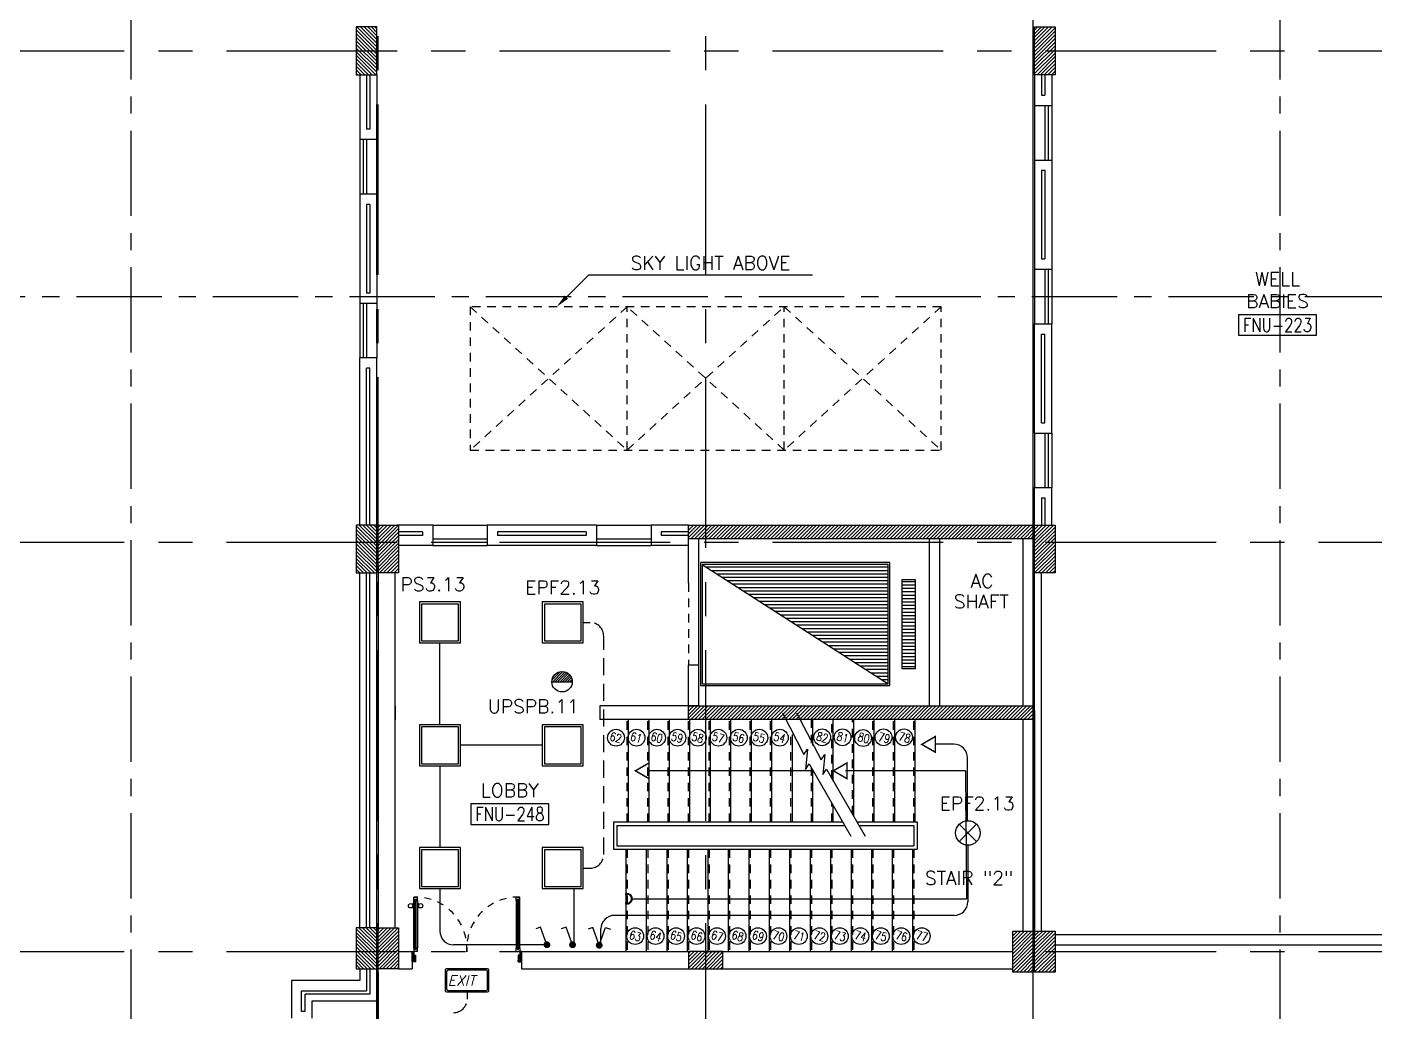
# Model space of a CAD drawing. Extents: x 0 to 91, y -1.5 to 78.
# Drawn here: x 37.78 to 57.53, y 35.74 to 50.17 of the extents above; entities that cross this region are included whole.
import ezdxf
from ezdxf.enums import TextEntityAlignment as Align

# ---------------------------------------------------------------- set-up
doc = ezdxf.new("R2010")
doc.units = 0
doc.header["$MEASUREMENT"] = 0
for name, pattern in [('CENTER', [2, 1.25, -0.25, 0.25, -0.25]), ('CENTERX2', [4, 2.5, -0.5, 0.5, -0.5]), ('HIDDEN', [0.375, 0.25, -0.125]), ('HIDDEN2', [0.1875, 0.125, -0.0625])]:
    doc.linetypes.add(name, pattern=pattern)
doc.layers.get('0').update_dxf_attribs({"color": 11, "linetype": 'CONTINUOUS'})
for name, color, linetype in [('AXES', 11, 'CENTERX2'), ('AXES1', 11, 'CENTER'), ('COL', 11, 'CONTINUOUS'), ('DOOR', 11, 'CONTINUOUS'), ('E-CLINE', 4, 'CONTINUOUS'), ('E-HLINE', 4, 'HIDDEN'), ('E-LITE', 4, 'CONTINUOUS'), ('E-SWITCH', 4, 'CONTINUOUS'), ('E-TEXT', 2, 'CONTINUOUS'), ('E-TRXT', 2, 'CONTINUOUS'), ('EJ', 11, 'CONTINUOUS'), ('EL-LITE', 4, 'CONTINUOUS'), ('HAT', 11, 'CONTINUOUS'), ('HIDDEN', 11, 'HIDDEN2'), ('INSUL', 11, 'CONTINUOUS'), ('LIFTS', 11, 'CONTINUOUS'), ('RM-BOX', 11, 'CONTINUOUS'), ('RM-IND', 11, 'CONTINUOUS'), ('RM-NAME', 11, 'CONTINUOUS'), ('RM-NO', 11, 'CONTINUOUS'), ('ROOF', 11, 'CONTINUOUS'), ('STR', 11, 'CONTINUOUS'), ('STR-H', 11, 'HIDDEN2'), ('WALL', 11, 'CONTINUOUS'), ('WIN', 11, 'CONTINUOUS')]:
    doc.layers.add(name, color=color, linetype=linetype)
doc.styles.add('ITALICC', font='italicc')
doc.styles.add('ROMANS', font='ROMANS.shx', dxfattribs={"width": 0.6})

# ---------------------------------------------------------------- blocks, each defined once
blk = doc.blocks.new('*X73')
at = {"color": 0}
for p, q in [((61359, 155811), (61538, 155990)), ((61359, 155864), (61485, 155990)), ((61359, 155917), (61432, 155990)), ((61359, 155970), (61379, 155990)), ((61391, 155790), (61591, 155990)), ((61444, 155790), (61644, 155990)), ((61497, 155790), (61697, 155990)), ((61550, 155790), (61750, 155990)), ((61603, 155790), (61803, 155990)), ((61656, 155790), (61856, 155990)), ((61709, 155790), (61909, 155990)), ((61762, 155790), (61962, 155990)), ((61815, 155790), (62015, 155990)), ((61868, 155790), (62068, 155990)), ((61921, 155790), (62121, 155990)), ((61974, 155790), (62174, 155990)), ((62027, 155790), (62227, 155990)), ((62080, 155790), (62280, 155990)), ((62133, 155790), (62333, 155990)), ((62186, 155790), (62386, 155990)), ((62240, 155790), (62440, 155990)), ((62293, 155790), (62493, 155990)), ((62346, 155790), (62546, 155990)), ((62399, 155790), (62599, 155990)), ((62452, 155790), (62652, 155990)), ((62505, 155790), (62705, 155990)), ((62558, 155790), (62758, 155990)), ((62611, 155790), (62811, 155990)), ((62664, 155790), (62864, 155990)), ((62717, 155790), (62917, 155990)), ((62770, 155790), (62970, 155990)), ((62823, 155790), (63023, 155990)), ((62876, 155790), (63076, 155990)), ((62929, 155790), (63129, 155990)), ((62982, 155790), (63182, 155990)), ((63035, 155790), (63235, 155990)), ((63088, 155790), (63288, 155990)), ((63141, 155790), (63341, 155990)), ((63194, 155790), (63394, 155990)), ((63247, 155790), (63447, 155990)), ((63300, 155790), (63500, 155990)), ((63353, 155790), (63553, 155990)), ((63406, 155790), (63606, 155990)), ((63459, 155790), (63659, 155990)), ((63512, 155790), (63712, 155990)), ((63565, 155790), (63765, 155990)), ((63618, 155790), (63818, 155990)), ((63671, 155790), (63871, 155990)), ((63724, 155790), (63924, 155990)), ((63777, 155790), (63977, 155990)), ((63830, 155790), (64030, 155990)), ((63884, 155790), (64084, 155990)), ((63937, 155790), (64137, 155990)), ((63990, 155790), (64190, 155990)), ((64043, 155790), (64243, 155990)), ((64096, 155790), (64296, 155990)), ((64149, 155790), (64349, 155990)), ((64202, 155790), (64402, 155990)), ((64255, 155790), (64455, 155990)), ((64308, 155790), (64508, 155990)), ((64361, 155790), (64561, 155990)), ((64414, 155790), (64614, 155990)), ((64467, 155790), (64667, 155990)), ((64520, 155790), (64720, 155990)), ((64573, 155790), (64773, 155990)), ((64626, 155790), (64826, 155990)), ((64679, 155790), (64879, 155990)), ((64732, 155790), (64932, 155990)), ((64785, 155790), (64985, 155990)), ((64838, 155790), (65038, 155990)), ((64891, 155790), (65091, 155990)), ((64944, 155790), (65144, 155990)), ((64997, 155790), (65197, 155990)), ((65050, 155790), (65250, 155990)), ((65103, 155790), (65303, 155990)), ((65156, 155790), (65356, 155990)), ((65209, 155790), (65409, 155990)), ((65262, 155790), (65462, 155990)), ((65315, 155790), (65515, 155990)), ((65368, 155790), (65568, 155990)), ((65421, 155790), (65621, 155990)), ((65475, 155790), (65675, 155990)), ((65528, 155790), (65728, 155990)), ((65581, 155790), (65781, 155990)), ((65634, 155790), (65834, 155990)), ((65687, 155790), (65887, 155990)), ((65740, 155790), (65940, 155990)), ((65793, 155790), (65993, 155990)), ((65846, 155790), (66046, 155990)), ((65899, 155790), (66099, 155990)), ((65952, 155790), (66152, 155990)), ((66005, 155790), (66205, 155990)), ((66058, 155790), (66258, 155990)), ((66111, 155790), (66311, 155990)), ((66164, 155790), (66364, 155990)), ((66217, 155790), (66409, 155982)), ((66270, 155790), (66409, 155929)), ((66323, 155790), (66409, 155876)), ((66376, 155790), (66409, 155823))]:
    blk.add_line(p, q, dxfattribs=at)
blk = doc.blocks.new('*X74')
at = {"color": 0}
for p, q in [((61359, 153159), (61540, 153340)), ((61359, 153212), (61487, 153340)), ((61359, 153265), (61434, 153340)), ((61359, 153318), (61380, 153340)), ((61393, 153140), (61593, 153340)), ((61446, 153140), (61646, 153340)), ((61499, 153140), (61699, 153340)), ((61552, 153140), (61752, 153340)), ((61605, 153140), (61805, 153340)), ((61658, 153140), (61858, 153340)), ((61711, 153140), (61911, 153340)), ((61764, 153140), (61964, 153340)), ((61817, 153140), (62017, 153340)), ((61870, 153140), (62070, 153340)), ((61923, 153140), (62123, 153340)), ((61976, 153140), (62176, 153340)), ((62029, 153140), (62229, 153340)), ((62082, 153140), (62282, 153340)), ((62135, 153140), (62335, 153340)), ((62188, 153140), (62388, 153340)), ((62241, 153140), (62441, 153340)), ((62294, 153140), (62494, 153340)), ((62347, 153140), (62547, 153340)), ((62400, 153140), (62600, 153340)), ((62453, 153140), (62653, 153340)), ((62506, 153140), (62706, 153340)), ((62559, 153140), (62759, 153340)), ((62612, 153140), (62812, 153340)), ((62665, 153140), (62865, 153340)), ((62718, 153140), (62918, 153340)), ((62771, 153140), (62971, 153340)), ((62825, 153140), (63025, 153340)), ((62878, 153140), (63078, 153340)), ((62931, 153140), (63131, 153340)), ((62984, 153140), (63184, 153340)), ((63037, 153140), (63237, 153340)), ((63090, 153140), (63290, 153340)), ((63143, 153140), (63343, 153340)), ((63196, 153140), (63396, 153340)), ((63249, 153140), (63449, 153340)), ((63302, 153140), (63502, 153340)), ((63355, 153140), (63555, 153340)), ((63408, 153140), (63608, 153340)), ((63461, 153140), (63661, 153340)), ((63514, 153140), (63714, 153340)), ((63567, 153140), (63767, 153340)), ((63620, 153140), (63820, 153340)), ((63673, 153140), (63873, 153340)), ((63726, 153140), (63926, 153340)), ((63779, 153140), (63979, 153340)), ((63832, 153140), (64032, 153340)), ((63885, 153140), (64085, 153340)), ((63938, 153140), (64138, 153340)), ((63991, 153140), (64191, 153340)), ((64044, 153140), (64244, 153340)), ((64097, 153140), (64297, 153340)), ((64150, 153140), (64350, 153340)), ((64203, 153140), (64403, 153340)), ((64256, 153140), (64456, 153340)), ((64309, 153140), (64509, 153340)), ((64362, 153140), (64562, 153340)), ((64416, 153140), (64616, 153340)), ((64469, 153140), (64669, 153340)), ((64522, 153140), (64722, 153340)), ((64575, 153140), (64775, 153340)), ((64628, 153140), (64828, 153340)), ((64681, 153140), (64881, 153340)), ((64734, 153140), (64934, 153340)), ((64787, 153140), (64987, 153340)), ((64840, 153140), (65040, 153340)), ((64893, 153140), (65093, 153340)), ((64946, 153140), (65146, 153340)), ((64999, 153140), (65199, 153340)), ((65052, 153140), (65252, 153340)), ((65105, 153140), (65305, 153340)), ((65158, 153140), (65358, 153340)), ((65211, 153140), (65411, 153340)), ((65264, 153140), (65464, 153340)), ((65317, 153140), (65517, 153340)), ((65370, 153140), (65570, 153340)), ((65423, 153140), (65623, 153340)), ((65476, 153140), (65676, 153340)), ((65529, 153140), (65729, 153340)), ((65582, 153140), (65782, 153340)), ((65635, 153140), (65835, 153340)), ((65688, 153140), (65888, 153340)), ((65741, 153140), (65941, 153340)), ((65794, 153140), (65994, 153340)), ((65847, 153140), (66047, 153340)), ((65900, 153140), (66100, 153340)), ((65953, 153140), (66153, 153340)), ((66007, 153140), (66207, 153340)), ((66060, 153140), (66260, 153340)), ((66113, 153140), (66313, 153340)), ((66166, 153140), (66366, 153340)), ((66219, 153140), (66409, 153330)), ((66272, 153140), (66409, 153277)), ((66325, 153140), (66409, 153224)), ((66378, 153140), (66409, 153171))]:
    blk.add_line(p, q, dxfattribs=at)
blk = doc.blocks.new('*X76')
at = {"color": 0}
for p, q in [((61359, 149500), (61599, 149740)), ((61359, 149553), (61546, 149740)), ((61359, 149606), (61493, 149740)), ((61359, 149659), (61440, 149740)), ((61359, 149712), (61387, 149740)), ((61402, 149490), (61652, 149740)), ((61455, 149490), (61705, 149740)), ((61508, 149490), (61758, 149740)), ((61561, 149490), (61811, 149740)), ((61614, 149490), (61859, 149735)), ((61667, 149490), (61859, 149682)), ((61720, 149490), (61859, 149629)), ((61773, 149490), (61859, 149576)), ((61826, 149490), (61859, 149523))]:
    blk.add_line(p, q, dxfattribs=at)
blk = doc.blocks.new('RM1')
at = {"layer": 'RM-BOX'}
blk.add_lwpolyline([(570, -200), (-570, -200), (-570, -500), (570, -500)], close=True, dxfattribs=at)
at = {"layer": 'RM-NAME', "style": 'ROMANS'}
for tag, p in [('ROOMNAME1', (0, 324)), ('ROOMNAME2', (0, 0))]:
    blk.add_attdef(tag, text='', height=200, dxfattribs=at).set_placement(p, align=Align.MIDDLE)
at = {"layer": 'RM-NO', "style": 'ROMANS', "width": 0.8}
blk.add_attdef('ROOMNO', text='', height=200, dxfattribs=at).set_placement((0, -350), align=Align.MIDDLE)
blk = doc.blocks.new('*X68')
at = {"color": 0}
for p, q in [((140176, 227700), (140376, 227700)), ((140176, 227650), (140376, 227650)), ((140176, 227600), (140376, 227600)), ((140176, 227550), (140376, 227550)), ((140176, 227500), (140376, 227500)), ((140176, 227450), (140376, 227450)), ((140176, 227400), (140376, 227400)), ((140176, 227350), (140376, 227350)), ((140176, 227300), (140376, 227300)), ((140176, 227250), (140376, 227250)), ((140176, 227200), (140376, 227200)), ((140176, 227150), (140376, 227150)), ((140176, 227100), (140376, 227100)), ((140176, 227050), (140376, 227050)), ((140176, 227000), (140376, 227000)), ((140176, 226950), (140376, 226950)), ((140176, 226900), (140376, 226900)), ((140176, 226850), (140376, 226850)), ((140176, 226800), (140376, 226800)), ((140176, 226750), (140376, 226750)), ((140176, 226700), (140376, 226700)), ((140176, 226650), (140376, 226650)), ((140176, 226600), (140376, 226600)), ((140176, 226550), (140376, 226550)), ((140176, 226500), (140376, 226500)), ((140176, 226450), (140376, 226450))]:
    blk.add_line(p, q, dxfattribs=at)
blk = doc.blocks.new('C11')
at = {"layer": 'HAT'}
h = blk.add_hatch(dxfattribs=at)
h.set_pattern_fill('ANSI31', color=256, scale=300, style=0)
h.set_pattern_definition([(45, (-248556.182, -75061.005), (-26.5165043, 26.5165043), [])])
h.paths.add_polyline_path([(300, 700), (0, 700), (0, 350), (300, 350)])
h.paths.add_polyline_path([(300, 350), (0, 350), (0, 0), (300, 0)])
at = {"layer": 'COL'}
blk.add_lwpolyline([(300, 700), (300, 0), (0, 0), (0, 700)], close=True, dxfattribs=at)
blk = doc.blocks.new('C5')
at = {"layer": 'HAT', "linetype": 'ByBlock'}
h = blk.add_hatch(dxfattribs=at)
h.set_pattern_fill('ANSI31', color=256, scale=300, style=0)
h.set_pattern_definition([(45, (-223356.182, -51411.005), (-26.516504, 26.516504), [])])
h.paths.add_polyline_path([(300, 300), (0, 300), (0, 0), (300, 0)])
h.paths.add_polyline_path([(600, 300), (300, 300), (300, 0), (600, 0)])
at = {"layer": 'COL'}
blk.add_lwpolyline([(600, 300), (0, 300), (0, 0), (600, 0)], close=True, dxfattribs=at)
blk = doc.blocks.new('C5V')
at = {"layer": 'HAT'}
h = blk.add_hatch(dxfattribs=at)
h.set_pattern_fill('ANSI31', color=256, scale=300, style=0)
h.set_pattern_definition([(45, (-249196.182, -54711.005), (-26.5165043, 26.5165043), [])])
h.paths.add_polyline_path([(-20, 600), (-320, 600), (-320, 300), (-20, 300)])
h.paths.add_polyline_path([(-20, 300), (-320, 300), (-320, 0), (-20, 0)])
h = blk.add_hatch(dxfattribs=at)
h.set_pattern_fill('ANSI31', color=256, scale=300, style=0)
h.set_pattern_definition([(45, (-248876.182, -54711.005), (-26.5165043, 26.5165043), [])])
h.paths.add_polyline_path([(300, 600), (0, 600), (0, 300), (300, 300)])
h.paths.add_polyline_path([(300, 300), (0, 300), (0, 0), (300, 0)])
at = {"layer": 'COL'}
for points in [[(-20, 600), (-20, 0), (-320, 0), (-320, 600)], [(300, 600), (300, 0), (0, 0), (0, 600)]]:
    blk.add_lwpolyline(points, close=True, dxfattribs=at)
blk = doc.blocks.new('A$C1DFA4FE8')
at = {"layer": 'DOOR', "color": 0, "linetype": 'ByBlock'}
for p, q in [((0, 1631), (0, 1581)), ((0, 1581), (0, 1631)), ((50, 1631), (0, 1631)), ((50, 1581), (0, 1581)), ((30, 1614), (30, 1598)), ((50, 1614), (30, 1614)), ((50, 1598), (30, 1598)), ((50, 1631), (50, 1614)), ((50, 1598), (50, 1581)), ((750, 1614), (750, 1631)), ((750, 1631), (800, 1631)), ((770, 1614), (750, 1614)), ((750, 1581), (750, 1598)), ((750, 1598), (770, 1598)), ((800, 1581), (750, 1581)), ((770, 1598), (770, 1614)), ((950, 1656), (800, 1656)), ((800, 1656), (800, 1631)), ((800, 1581), (800, 1631)), ((800, 1631), (850, 1631)), ((850, 1631), (850, 1606)), ((850, 1606), (950, 1606)), ((950, 1606), (950, 1656)), ((0, 81), (0, 131)), ((0, 131), (0, 81)), ((50, 131), (0, 131)), ((50, 81), (0, 81)), ((30, 98), (30, 114)), ((50, 114), (30, 114)), ((50, 98), (30, 98)), ((50, 114), (50, 131)), ((50, 81), (50, 98)), ((83, 131), (83, 138)), ((173, 138), (83, 138)), ((83, 81), (83, 74)), ((173, 74), (83, 74)), ((95, 138), (95, 147)), ((95, 147), (160, 147)), ((95, 138), (160, 138)), ((95, 74), (95, 65)), ((95, 74), (160, 74)), ((95, 65), (160, 65)), ((160, 138), (160, 147)), ((160, 74), (160, 65)), ((173, 131), (173, 138)), ((173, 81), (173, 74)), ((750, 131), (750, 114)), ((800, 131), (750, 131)), ((750, 114), (770, 114)), ((750, 98), (750, 81)), ((770, 98), (750, 98)), ((750, 81), (800, 81)), ((770, 114), (770, 98)), ((800, 131), (800, 81)), ((800, 56), (800, 81)), ((800, 81), (850, 81)), ((950, 56), (800, 56)), ((850, 106), (950, 106)), ((850, 81), (850, 106)), ((950, 106), (950, 56))]:
    blk.add_line(p, q, dxfattribs=at)
at = {"layer": 'DOOR', "linetype": 'ByBlock'}
for p, q in [((750, 1631), (50, 1631)), ((750, 1614), (50, 1614)), ((750, 1598), (50, 1598)), ((50, 1581), (750, 1581)), ((50, 131), (750, 131)), ((750, 114), (50, 114)), ((750, 98), (50, 98)), ((750, 81), (50, 81))]:
    blk.add_line(p, q, dxfattribs=at)
at = {"layer": 'DOOR', "color": 9, "linetype": 'ByBlock'}
for p, q in [((950, 1606), (837, 1656)), ((950, 1606), (850, 1619)), ((950, 1606), (910, 1656)), ((950, 106), (837, 56)), ((950, 106), (850, 93)), ((950, 106), (910, 56))]:
    blk.add_line(p, q, dxfattribs=at)
at = {"layer": 'DOOR', "color": 0, "linetype": 'ByBlock'}
for centre in [(128, 179), (128, 32)]:
    blk.add_circle(centre, 32.4, dxfattribs=at)
at = {"layer": 'DOOR', "linetype": 'HIDDEN', "ltscale": 0.5}
for centre, start, end in [((752, 1606), 178.0938, 273.7249), ((752, 106), 86.2751, 181.9062)]:
    blk.add_arc(centre, 752, start, end, dxfattribs=at)
at = {"layer": 'DOOR', "color": 9, "linetype": 'ByBlock'}
for centre, radius, start, end in [((950, 1606), 154, 161.1053, 166.2858), ((950, 1606), 134, 158.1598, 169.28), ((950, 1606), 114, 154.0838, 167.3774), ((950, 1606), 94.4, 148.0182, 180), ((950, 1606), 74.4, 137.7764, 180), ((950, 1606), 54.4, 113.2074, 180), ((950, 1606), 34.4, 90, 180), ((950, 1606), 14.4, 90, 180), ((950, 106), 154, 193.7142, 198.8947), ((950, 106), 134, 190.72, 201.8402), ((950, 106), 114, 192.6226, 205.9162), ((950, 106), 94.4, 180, 211.9818), ((950, 106), 74.4, 180, 222.2236), ((950, 106), 54.4, 180, 246.7926), ((950, 106), 34.4, 180, 270), ((950, 106), 14.4, 180, 270)]:
    blk.add_arc(centre, radius, start, end, dxfattribs=at)
blk = doc.blocks.new('EXIT')
at = {"layer": 'E-LITE', "color": 4}
for p, q in [((-0.32, 0.15), (-0.32, -0.15)), ((0.3, 0.17), (-0.3, 0.17)), ((0.32, -0.15), (0.32, 0.15)), ((-0.3, -0.17), (0.3, -0.17))]:
    blk.add_line(p, q, dxfattribs=at)
at = {"layer": 'E-LITE', "color": 8}
for p, q in [((-0.3, 0.13), (-0.3, -0.13)), ((0.28, 0.15), (-0.28, 0.15)), ((0.3, -0.13), (0.3, 0.13)), ((-0.28, -0.15), (0.28, -0.15))]:
    blk.add_line(p, q, dxfattribs=at)
at = {"layer": 'E-LITE', "color": 4}
for centre, start, end in [((-0.3, 0.15), 90, 180), ((0.3, 0.15), 360, 90), ((-0.3, -0.15), 180, 270), ((0.3, -0.15), 270, 0)]:
    blk.add_arc(centre, 0.02, start, end, dxfattribs=at)
at = {"layer": 'E-LITE', "color": 8}
for centre, start, end in [((-0.28, 0.13), 90, 180), ((0.28, 0.13), 0, 90), ((-0.28, -0.13), 180, 270), ((0.28, -0.13), 270, 0)]:
    blk.add_arc(centre, 0.02, start, end, dxfattribs=at)
at = {"layer": 'E-LITE', "color": 5, "style": 'ITALICC'}
blk.add_text('EXIT', height=0.15, dxfattribs=at).set_placement((-0.284, -0.078))
blk = doc.blocks.new('L42')
at = {"layer": 'E-LITE'}
for p, q in [((0.3, 0.3), (-0.3, 0.3)), ((-0.3, 0.3), (-0.3, -0.3)), ((0.3, -0.3), (0.3, 0.3)), ((-0.3, -0.3), (0.3, -0.3))]:
    blk.add_line(p, q, dxfattribs=at)
at = {"layer": 'E-LITE', "color": 8}
blk.add_lwpolyline([(-0.27, 0.27), (-0.27, -0.27), (0.27, -0.27), (0.27, 0.27)], close=True, dxfattribs=at)
blk = doc.blocks.new('1G1W')
for p, q in [((0, 0), (0.55, 0)), ((0.55, 0), (0.55, -0.15))]:
    blk.add_line(p, q)
at = {"const_width": 0.1}
blk.add_lwpolyline([(-0.05, 0, 1), (0.05, 0, 1)], format="xyb", close=True, dxfattribs=at)
blk = doc.blocks.new('EL')
at = {"layer": 'EL-LITE'}
h = blk.add_hatch(dxfattribs=at)
h.set_pattern_fill('ANSI31', color=4, scale=0.2, style=0)
h.set_pattern_definition([(45, (587.071197, 567.777136), (-0.0176776695, 0.0176776695), [])])
h.paths.add_polyline_path([(0.15, 0, 1), (-0.15, 0)])
at = {"layer": 'EL-LITE', "color": 4}
blk.add_line((-0.15, 0), (0.15, 0), dxfattribs=at)
blk.add_circle((0, 0), 0.15, dxfattribs=at)

msp = doc.modelspace()

# ---------------------------------------------------------------- hatches: boundary and pattern name
at = {"layer": 'HAT'}
h = msp.add_hatch(dxfattribs=at)
h.set_pattern_fill('ANSI31', color=256, scale=0.3, style=0)
h.set_pattern_definition([(135, (343.436182, -18.391005), (0.0265165043, 0.0265165043), [])])
h.paths.add_polyline_path([(42.6, 36.97), (42.9, 36.97), (42.9, 36.62), (42.6, 36.62)])
h.paths.add_polyline_path([(42.6, 36.62), (42.9, 36.62), (42.9, 36.37), (42.6, 36.37)])
at = {"layer": 'LIFTS'}
h = msp.add_hatch(dxfattribs=at)
h.set_pattern_fill('_U', color=8, scale=0.05, style=0, pattern_type=0)
h.set_pattern_definition([(0, (-12.84012, -3.19241), (0, 0.05), [])])
h.paths.add_polyline_path([(47.72, 42.295), (47.72, 42.263), (50.395, 40.545), (50.395, 42.295)])
h.paths.add_polyline_path([(49.017, 41.407), (49.598, 41.407), (49.598, 41.145), (49.017, 41.145)], flags=25)

# ---------------------------------------------------------------- linework, layer by layer
at = {"layer": 'AXES'}
for p, q in [((47.72, -1.464), (47.72, 77.348)), ((42.9, -1.464), (42.9, 76.998)), ((42.92, -1.464), (42.92, 76.998)), ((52.52, -1.464), (52.52, 76.998)), ((0.7, 49.82), (68.74, 49.82)), ((0.7, 42.62), (68.74, 42.62)), ((0.7, 36.62), (68.74, 36.62))]:
    msp.add_line(p, q, dxfattribs=at)
at = {"layer": 'AXES1'}
for p, q in [((39.3, 5.4), (39.3, 64.22)), ((56.14, 5.4), (56.14, 64.22)), ((10.5, 46.22), (68.74, 46.22))]:
    msp.add_line(p, q, dxfattribs=at)
at = {"layer": 'COL'}
for points in [[(52.52, 42.87), (52.52, 42.67), (47.47, 42.67), (47.47, 42.87)], [(52.52, 40.22), (52.52, 40.02), (47.47, 40.02), (47.47, 40.22)], [(42.6, 36.97), (42.6, 36.37), (42.9, 36.37), (42.9, 36.97)], [(47.47, 36.62), (47.47, 36.37), (47.97, 36.37), (47.97, 36.62)]]:
    msp.add_lwpolyline(points, close=True, dxfattribs=at)
at = {"layer": 'E-CLINE', "color": 4}
for p, q in [((43.826, 39.944), (43.826, 41.144)), ((45.326, 39.644), (44.126, 39.644)), ((51.357, 39.661), (51.086, 39.661)), ((43.826, 39.344), (43.826, 38.144)), ((51.557, 38.539), (51.557, 39.461)), ((51.562, 38.179), (51.562, 37.352)), ((51.362, 37.152), (46.385, 37.152)), ((46.185, 36.714), (46.185, 36.952))]:
    msp.add_line(p, q, dxfattribs=at)
at = {"layer": 'E-CLINE', "color": 4, "const_width": 0.0215}
msp.add_lwpolyline([(51.086, 39.542), (51.086, 39.773), (50.886, 39.657)], close=True, dxfattribs=at)
at = {"layer": 'E-CLINE', "color": 4}
for centre, start, end in [((51.357, 39.461), 0, 90), ((51.362, 37.352), 270, 0), ((46.385, 36.952), 90, 180)]:
    msp.add_arc(centre, 0.2, start, end, dxfattribs=at)
at = {"layer": 'E-HLINE', "color": 4}
for p, q in [((45.926, 41.444), (46.026, 41.444)), ((46.226, 38.044), (46.226, 41.244)), ((45.926, 37.844), (46.026, 37.844)), ((44.224, 36.03), (44.224, 35.925))]:
    msp.add_line(p, q, dxfattribs=at)
for centre, start, end in [((46.026, 41.244), 0, 90), ((46.026, 38.044), 270, 0), ((44.024, 35.925), 270, 0)]:
    msp.add_arc(centre, 0.2, start, end, dxfattribs=at)
at = {"layer": 'E-LITE', "color": 4}
for q in [(51.434, 38.487), (51.434, 38.232), (51.69, 38.487), (51.69, 38.232)]:
    msp.add_line((51.562, 38.359), q, dxfattribs=at)
msp.add_circle((51.562, 38.359), 0.18, dxfattribs=at)
at = {"layer": 'E-SWITCH', "color": 4}
for p, q in [((43.826, 37.544), (43.826, 36.921)), ((45.793, 36.729), (45.793, 37.544)), ((46.066, 36.973), (45.996, 36.947)), ((46.16, 36.714), (46.066, 36.973)), ((46.16, 36.714), (46.254, 36.973)), ((46.254, 36.973), (46.325, 36.947)), ((45.394, 36.721), (44.026, 36.721))]:
    msp.add_line(p, q, dxfattribs=at)
at = {"layer": 'E-SWITCH', "color": 4, "const_width": 0.05}
msp.add_lwpolyline([(46.16, 36.689, -1), (46.16, 36.739, -1)], format="xyb", close=True, dxfattribs=at)
at = {"layer": 'E-SWITCH', "color": 4}
msp.add_arc((44.026, 36.921), 0.2, 180, 270, dxfattribs=at)
at = {"layer": 'EJ'}
msp.add_line((52.54, 40.145), (52.54, 36.87), dxfattribs=at)
at = {"layer": 'HIDDEN'}
for p, q in [((51.17, 46.07), (44.27, 46.07)), ((44.27, 46.07), (44.27, 43.97)), ((46.57, 46.07), (44.27, 43.97)), ((44.27, 46.07), (46.57, 43.97)), ((48.87, 43.97), (46.57, 46.07)), ((46.57, 43.97), (48.87, 46.07)), ((46.57, 43.97), (46.57, 46.07)), ((46.57, 43.97), (46.57, 46.07)), ((51.17, 46.07), (48.87, 43.97)), ((48.87, 46.07), (51.17, 43.97)), ((48.87, 43.97), (48.87, 46.07)), ((48.87, 43.97), (48.87, 46.07)), ((51.17, 43.97), (51.17, 46.07)), ((44.27, 43.97), (51.17, 43.97)), ((47.47, 42.02), (47.47, 40.82))]:
    msp.add_line(p, q, dxfattribs=at)
at = {"layer": 'INSUL'}
for p, q in [((42.75, 49.47), (42.75, 48.67)), ((42.8, 49.47), (42.8, 48.67)), ((52.64, 49.47), (52.64, 49.17)), ((52.69, 49.47), (52.69, 49.17)), ((52.64, 49.17), (52.69, 49.17)), ((42.8, 48.67), (42.75, 48.67)), ((52.64, 48.07), (52.64, 46.77)), ((52.64, 48.07), (52.69, 48.07)), ((52.69, 48.07), (52.69, 46.77)), ((42.8, 47.57), (42.75, 47.57)), ((42.75, 47.57), (42.75, 46.27)), ((42.8, 47.57), (42.8, 46.27)), ((52.64, 46.77), (52.69, 46.77)), ((42.8, 46.27), (42.75, 46.27)), ((52.64, 45.67), (52.69, 45.67)), ((52.64, 44.37), (52.64, 45.67)), ((52.69, 44.37), (52.69, 45.67)), ((42.8, 45.17), (42.75, 45.17)), ((42.8, 45.17), (42.75, 45.17)), ((42.75, 42.87), (42.75, 45.17)), ((42.8, 42.87), (42.8, 45.17)), ((52.64, 44.37), (52.69, 44.37)), ((52.64, 43.27), (52.64, 42.87)), ((52.64, 43.27), (52.69, 43.27)), ((52.69, 43.27), (52.69, 42.87)), ((43.57, 42.77), (43.22, 42.77)), ((43.57, 42.72), (43.22, 42.72)), ((43.57, 42.77), (43.57, 42.72)), ((44.67, 42.77), (44.67, 42.72)), ((45.97, 42.77), (44.67, 42.77)), ((45.97, 42.72), (44.67, 42.72)), ((45.97, 42.77), (45.97, 42.72)), ((47.07, 42.77), (47.07, 42.72)), ((47.47, 42.77), (47.07, 42.77)), ((47.47, 42.72), (47.07, 42.72)), ((42.75, 36.97), (42.75, 42.17)), ((42.8, 36.97), (42.8, 42.17)), ((42.75, 36.37), (42.75, 36.045)), ((42.8, 36.37), (42.8, 35.995)), ((41.8, 36.045), (42.75, 36.045)), ((41.8, 35.745), (41.8, 36.045)), ((42.8, 35.995), (41.85, 35.995)), ((41.85, 35.745), (41.85, 35.995)), ((41.85, 35.745), (41.8, 35.745))]:
    msp.add_line(p, q, dxfattribs=at)
at = {"layer": 'LIFTS'}
for p, q in [((47.67, 42.295), (50.395, 40.545)), ((47.62, 40.82), (47.62, 42.02))]:
    msp.add_line(p, q, dxfattribs=at)
for points in [[(47.645, 40.52), (50.42, 40.52), (50.42, 42.32), (47.645, 42.32)], [(47.67, 40.545), (50.395, 40.545), (50.395, 42.295), (47.67, 42.295)], [(50.595, 40.77), (50.795, 40.77), (50.795, 42.07), (50.595, 42.07)]]:
    msp.add_lwpolyline(points, close=True, dxfattribs=at)
at = {"layer": 'RM-IND'}
for p, q in [((45.679, 46.211), (46.008, 46.538)), ((46.008, 46.538), (46.52, 46.538)), ((46.52, 46.538), (49.287, 46.538))]:
    msp.add_line(p, q, dxfattribs=at)
msp.add_solid([(45.703, 46.187), (45.656, 46.235), (45.537, 46.07)], dxfattribs=at)
at = {"layer": 'ROOF'}
msp.add_line((52.52, 42.87), (52.52, 54.42), dxfattribs=at)
at = {"layer": 'ROOF', "color": 8}
for p, q in [((42.9, 36.32), (42.9, 33.32)), ((42.92, 36.32), (42.92, 33.32))]:
    msp.add_line(p, q, dxfattribs=at)
at = {"layer": 'STR'}
for p, q in [((48.846, 40.119), (49.159, 39.508)), ((49.053, 40.119), (49.41, 39.431)), ((46.59, 38.52), (46.59, 40.02)), ((46.89, 38.52), (46.89, 40.02)), ((47.19, 38.52), (47.19, 40.02)), ((47.49, 38.52), (47.49, 40.02)), ((47.79, 38.52), (47.79, 40.02)), ((48.09, 38.52), (48.09, 40.02)), ((48.39, 38.52), (48.39, 40.02)), ((48.69, 38.52), (48.69, 40.02)), ((49.29, 39.639), (49.29, 40.02)), ((49.59, 39.119), (49.59, 40.02)), ((49.89, 38.6), (49.89, 40.02)), ((50.19, 38.52), (50.19, 40.02)), ((50.49, 38.52), (50.49, 40.02)), ((50.79, 38.52), (50.79, 40.02)), ((48.99, 38.52), (48.99, 39.8)), ((49.238, 39.371), (49.849, 38.312)), ((49.29, 39.27), (46.89, 39.27)), ((49.29, 38.52), (49.29, 39.28)), ((49.489, 39.294), (50.056, 38.312)), ((51.527, 39.27), (49.77, 39.27)), ((51.527, 39.27), (51.54, 37.395)), ((49.59, 38.52), (49.59, 38.761)), ((46.37, 38.52), (49.729, 38.52)), ((46.37, 38.52), (46.37, 38.12)), ((49.936, 38.52), (50.82, 38.52)), ((50.82, 38.52), (50.82, 38.12)), ((46.42, 38.47), (49.758, 38.47)), ((46.42, 38.47), (46.42, 38.17)), ((49.965, 38.47), (50.77, 38.47)), ((50.77, 38.47), (50.77, 38.17)), ((46.42, 38.17), (50.77, 38.17)), ((46.37, 38.12), (50.82, 38.12)), ((46.55, 38.12), (46.55, 36.62)), ((46.85, 38.12), (46.85, 36.62)), ((47.15, 38.12), (47.15, 36.62)), ((47.45, 38.12), (47.45, 36.62)), ((47.75, 38.12), (47.75, 36.62)), ((48.05, 38.12), (48.05, 36.62)), ((48.35, 38.12), (48.35, 36.62)), ((48.65, 38.12), (48.65, 36.62)), ((48.95, 38.12), (48.95, 36.62)), ((49.25, 38.12), (49.25, 36.62)), ((49.55, 38.12), (49.55, 36.62)), ((49.85, 38.12), (49.85, 36.62)), ((50.15, 38.12), (50.15, 36.62)), ((50.45, 38.12), (50.45, 36.62)), ((50.75, 38.12), (50.75, 36.62)), ((46.645, 37.395), (51.54, 37.395))]:
    msp.add_line(p, q, dxfattribs=at)
at = {"layer": 'STR', "linetype": 'HIDDEN2'}
msp.add_line((49.27, 39.674), (49.27, 40.02), dxfattribs=at)
at = {"layer": 'STR'}
for points in [[(49.159, 39.508), (49.213, 39.585), (49.184, 39.291), (49.238, 39.371)], [(49.41, 39.431), (49.465, 39.508), (49.436, 39.214), (49.489, 39.294)]]:
    msp.add_lwpolyline(points, dxfattribs=at)
at = {"layer": 'STR', "const_width": 0.0215}
for points in [[(46.89, 39.155), (46.89, 39.385), (46.69, 39.27)], [(49.79, 39.155), (49.79, 39.385), (49.59, 39.27)]]:
    msp.add_lwpolyline(points, close=True, dxfattribs=at)
at = {"layer": 'STR', "color": 11}
for centre in [(46.406, 39.755), (46.706, 39.755), (47.006, 39.755), (47.306, 39.755), (47.606, 39.755), (47.906, 39.755), (48.206, 39.755), (48.506, 39.755), (48.806, 39.755), (49.426, 39.761), (49.726, 39.761), (50.026, 39.75), (50.326, 39.761), (50.626, 39.761), (46.686, 36.848), (46.986, 36.848), (47.286, 36.848), (47.586, 36.848), (47.886, 36.848), (48.186, 36.848), (48.486, 36.848), (48.786, 36.848), (49.086, 36.848), (49.386, 36.848), (49.686, 36.848), (49.986, 36.848), (50.286, 36.848), (50.586, 36.848), (50.886, 36.848)]:
    msp.add_circle(centre, 0.123, dxfattribs=at)
at = {"layer": 'STR'}
for radius, start, end in [(0.075, 246.4218, 113.5782), (0.065, 242.5136, 117.4864)]:
    msp.add_arc((46.57, 37.395), radius, start, end, dxfattribs=at)
at = {"layer": 'STR-H'}
for p, q in [((46.57, 38.52), (46.57, 40.02)), ((46.87, 38.52), (46.87, 40.02)), ((47.17, 38.52), (47.17, 40.02)), ((47.47, 38.52), (47.47, 40.02)), ((47.77, 38.52), (47.77, 40.02)), ((48.07, 38.52), (48.07, 40.02)), ((48.37, 38.52), (48.37, 40.02)), ((48.67, 38.52), (48.67, 40.02)), ((49.57, 39.154), (49.57, 40.02)), ((49.87, 38.634), (49.87, 40.02)), ((50.17, 38.52), (50.17, 40.02)), ((50.47, 38.52), (50.47, 40.02)), ((50.77, 38.52), (50.77, 40.02)), ((48.97, 38.52), (48.97, 39.835)), ((49.27, 38.52), (49.27, 39.315)), ((49.57, 38.52), (49.57, 38.795)), ((46.57, 38.12), (46.57, 36.62)), ((46.87, 38.12), (46.87, 36.62)), ((47.17, 38.12), (47.17, 36.62)), ((47.47, 38.12), (47.47, 36.62)), ((47.77, 38.12), (47.77, 36.62)), ((48.07, 38.12), (48.07, 36.62)), ((48.37, 38.12), (48.37, 36.62)), ((48.67, 38.12), (48.67, 36.62)), ((48.97, 38.12), (48.97, 36.62)), ((49.27, 38.12), (49.27, 36.62)), ((49.57, 38.12), (49.57, 36.62)), ((49.87, 38.12), (49.87, 36.62)), ((50.17, 38.12), (50.17, 36.62)), ((50.47, 38.12), (50.47, 36.62)), ((50.77, 38.12), (50.77, 36.62))]:
    msp.add_line(p, q, dxfattribs=at)
at = {"layer": 'WALL'}
for p, q in [((42.65, 49.47), (42.65, 48.52)), ((42.9, 49.47), (42.9, 48.52)), ((52.54, 49.47), (52.54, 49.02)), ((52.79, 49.47), (52.79, 49.02)), ((52.54, 49.02), (52.79, 49.02)), ((42.9, 48.52), (42.65, 48.52)), ((52.54, 48.22), (52.54, 46.62)), ((52.54, 48.22), (52.79, 48.22)), ((52.79, 48.22), (52.79, 46.62)), ((42.9, 47.72), (42.65, 47.72)), ((42.65, 47.72), (42.65, 46.12)), ((42.9, 47.72), (42.9, 46.12)), ((52.54, 46.62), (52.79, 46.62)), ((42.9, 46.12), (42.65, 46.12)), ((52.54, 44.22), (52.54, 45.82)), ((52.54, 45.82), (52.79, 45.82)), ((52.79, 44.22), (52.79, 45.82)), ((42.9, 45.32), (42.65, 45.32)), ((42.9, 45.32), (42.65, 45.32)), ((42.65, 43.765), (42.65, 45.32)), ((42.65, 42.87), (42.65, 45.32)), ((42.9, 42.87), (42.9, 45.32)), ((42.9, 42.87), (42.9, 45.32)), ((52.54, 44.22), (52.79, 44.22)), ((52.54, 42.87), (52.54, 43.42)), ((52.54, 43.42), (52.79, 43.42)), ((52.79, 42.87), (52.79, 43.42)), ((43.246, 42.87), (43.196, 42.87)), ((43.72, 42.87), (43.22, 42.87)), ((43.72, 42.87), (43.22, 42.87)), ((43.72, 42.87), (43.72, 42.57)), ((44.52, 42.87), (44.52, 42.57)), ((46.12, 42.87), (44.52, 42.87)), ((46.12, 42.87), (46.12, 42.57)), ((46.92, 42.87), (46.92, 42.57)), ((47.47, 42.87), (46.92, 42.87)), ((47.47, 42.02), (47.47, 42.67)), ((47.62, 42.02), (47.62, 42.67)), ((50.995, 42.67), (50.995, 40.22)), ((51.145, 42.67), (51.145, 40.22)), ((52.37, 40.22), (52.37, 42.67)), ((52.52, 40.22), (52.52, 42.67)), ((43.72, 42.57), (43.22, 42.57)), ((46.12, 42.57), (44.52, 42.57)), ((47.47, 42.57), (46.92, 42.57)), ((42.65, 36.97), (42.65, 42.17)), ((42.9, 36.97), (42.9, 42.17)), ((42.92, 42.27), (42.92, 36.92)), ((43.17, 36.97), (43.17, 42.17)), ((52.54, 36.92), (52.54, 42.17)), ((52.64, 36.92), (52.64, 42.17)), ((47.47, 40.22), (47.47, 40.82)), ((47.62, 40.82), (47.47, 40.82)), ((47.62, 40.22), (47.62, 40.82)), ((43.17, 40.22), (43.17, 40.02)), ((47.47, 40.22), (46.17, 40.22)), ((46.17, 40.22), (46.17, 40.02)), ((47.62, 40.22), (47.47, 40.22)), ((47.47, 40.02), (46.17, 40.02)), ((52.37, 36.92), (52.37, 40.02)), ((52.52, 36.92), (52.52, 40.02)), ((52.839, 36.87), (59.49, 36.87)), ((43.22, 36.62), (43.42, 36.62)), ((43.42, 36.62), (43.42, 36.37)), ((45.02, 36.62), (45.02, 36.37)), ((45.02, 36.62), (47.47, 36.62)), ((47.97, 36.62), (52.22, 36.62)), ((52.839, 36.72), (59.49, 36.72)), ((42.65, 36.37), (42.65, 36.195)), ((42.9, 36.37), (42.9, 35.895)), ((43.22, 36.37), (43.42, 36.37)), ((45.02, 36.37), (47.472, 36.37)), ((47.97, 36.37), (52.22, 36.37)), ((41.65, 36.195), (41.65, 35.645)), ((42.65, 36.195), (41.65, 36.195)), ((41.95, 35.895), (41.95, 35.645)), ((42.9, 35.895), (41.95, 35.895))]:
    msp.add_line(p, q, dxfattribs=at)
at = {"layer": 'WIN'}
for p, q in [((52.54, 49.02), (52.54, 48.22)), ((52.69, 49.02), (52.69, 48.22)), ((52.74, 49.02), (52.74, 48.22)), ((52.79, 49.02), (52.79, 48.22)), ((42.65, 48.52), (42.65, 47.72)), ((42.7, 48.52), (42.7, 47.72)), ((42.75, 48.52), (42.75, 47.72)), ((42.9, 48.52), (42.9, 47.72)), ((52.54, 46.62), (52.54, 45.82)), ((52.69, 46.62), (52.69, 45.82)), ((52.74, 46.62), (52.74, 45.82)), ((52.79, 46.62), (52.79, 45.82)), ((42.65, 46.12), (42.65, 45.32)), ((42.7, 46.12), (42.7, 45.32)), ((42.75, 46.12), (42.75, 45.32)), ((42.9, 46.12), (42.9, 45.32)), ((52.54, 44.22), (52.54, 43.42)), ((52.69, 44.22), (52.69, 43.42)), ((52.74, 44.22), (52.74, 43.42)), ((52.79, 44.22), (52.79, 43.42)), ((43.72, 42.87), (44.52, 42.87)), ((46.12, 42.87), (46.92, 42.87)), ((43.72, 42.67), (44.52, 42.67)), ((46.12, 42.67), (46.92, 42.67)), ((43.72, 42.62), (44.52, 42.62)), ((43.72, 42.57), (44.52, 42.57)), ((46.12, 42.62), (46.92, 42.62)), ((46.12, 42.57), (46.92, 42.57))]:
    msp.add_line(p, q, dxfattribs=at)

# ---------------------------------------------------------------- block references
at = {"layer": 'COL', "linetype": 'ByBlock', "xscale": -0.001000000003841706, "yscale": 0.000999999996565748, "zscale": 0.001}
for p in [(42.9, 49.47), (42.9, 42.17)]:
    msp.add_blockref('C11', p, dxfattribs=at)
at = {"layer": 'COL', "xscale": 0.001000000003841706, "yscale": 0.000999999996565748, "zscale": 0.001}
for name, p in [('C11', (52.54, 49.47)), ('C11', (42.92, 42.17)), ('C11', (52.54, 42.17)), ('C5V', (52.54, 36.32))]:
    msp.add_blockref(name, p, dxfattribs=at)
at = {"layer": 'COL', "xscale": -0.000999999996565748, "yscale": 0.000999999996565748, "zscale": 0.001, "rotation": 90}
msp.add_blockref('C5', (43.22, 36.97), dxfattribs=at)
at = {"layer": 'DOOR', "color": 0, "linetype": 'ByBlock', "xscale": 0.000999999996565748, "yscale": 0.000999999996565748, "zscale": 0.001, "rotation": 270}
msp.add_blockref('A$C1DFA4FE8', (43.364, 37.42), dxfattribs=at)
at = {"layer": 'E-LITE', "color": 4}
for p in [(43.826, 41.444), (45.626, 41.444), (43.826, 39.644), (45.626, 39.644), (43.826, 37.844), (45.626, 37.844)]:
    msp.add_blockref('L42', p, dxfattribs=at)
at = {"layer": 'E-LITE'}
msp.add_blockref('EL', (45.616, 40.575), dxfattribs=at)
at = {"layer": 'E-LITE', "color": 4, "extrusion": (0, 0, -1), "xscale": -1, "zscale": -1}
msp.add_blockref('EXIT', (-44.224, 36.2), dxfattribs=at)
at = {"layer": 'E-SWITCH', "color": 4, "xscale": -0.5000000000102116, "yscale": 0.5, "zscale": 0.5, "rotation": 289.92189361545}
for p in [(45.394, 36.721), (45.769, 36.721)]:
    msp.add_blockref('1G1W', p, dxfattribs=at)
at = {"layer": 'HAT', "xscale": 0.001000000003841706, "yscale": 0.000999999996565748, "zscale": 0.001}
for name in ['*X73', '*X74', '*X76']:
    msp.add_blockref(name, (-13.889, -113.12), dxfattribs=at)
at = {"layer": 'LIFTS', "color": 8, "xscale": 0.001000000003841706, "yscale": 0.000999999996565748, "zscale": 0.001}
msp.add_blockref('*X68', (-89.581, -185.654), dxfattribs=at)
at = {"layer": 'RM-NO', "xscale": 0.001000000003841706, "yscale": 0.000999999996565748, "zscale": 0.001}
for p, values in [((56.098, 46.152), {'ROOMNO': 'FNU-223', 'ROOMNAME2': 'BABIES', 'ROOMNAME1': 'WELL'}), ((44.851, 38.985), {'ROOMNO': 'FNU-248', 'ROOMNAME2': 'LOBBY'})]:
    msp.add_blockref('RM1', p, dxfattribs=at).add_auto_attribs(values)

# ---------------------------------------------------------------- texts
at = {"layer": 'E-TEXT', "color": 4, "style": 'ROMANS'}
for s, p in [(' PS3.13', (43.112, 41.902)), (' EPF2.13', (44.94, 41.856)), (' EPF2.13', (51.012, 38.691))]:
    msp.add_text(s, height=0.2, dxfattribs=at).set_placement(p)
at = {"layer": 'E-TRXT', "color": 4, "style": 'ROMANS'}
msp.add_text('UPSPB.11', height=0.2, dxfattribs=at).set_placement((44.53, 40.113))
at = {"layer": 'RM-NAME', "style": 'ROMANS'}
msp.add_text('SKY LIGHT ABOVE', height=0.2, dxfattribs=at).set_placement((46.62, 46.713), align=Align.MIDDLE_LEFT)
for s, p in [('AC', (51.769, 42.053)), ('SHAFT', (51.758, 41.751)), ('STAIR "2"', (51.58, 37.699))]:
    msp.add_text(s, height=0.2, dxfattribs=at).set_placement(p, align=Align.MIDDLE)
at = {"layer": 'STR', "color": 9, "style": 'ROMANS', "width": 0.8}
for s, p in [('62', (46.403, 39.757)), ('61', (46.703, 39.757)), ('60', (47.003, 39.757)), ('59', (47.303, 39.757)), ('58', (47.603, 39.757)), ('57', (47.903, 39.757)), ('56', (48.203, 39.757)), ('55', (48.503, 39.757)), ('54', (48.803, 39.757)), ('82', (49.428, 39.76)), ('81', (49.728, 39.76)), ('80', (50.036, 39.752)), ('79', (50.336, 39.752)), ('78', (50.636, 39.758)), ('63', (46.689, 36.849)), ('64', (46.989, 36.849)), ('65', (47.289, 36.849)), ('66', (47.589, 36.849)), ('67', (47.889, 36.849)), ('68', (48.189, 36.849)), ('69', (48.489, 36.849)), ('70', (48.789, 36.849)), ('71', (49.089, 36.849)), ('72', (49.389, 36.849)), ('73', (49.689, 36.849)), ('74', (49.989, 36.849)), ('75', (50.289, 36.849)), ('76', (50.589, 36.849)), ('77', (50.889, 36.849))]:
    msp.add_text(s, height=0.125, rotation=345, dxfattribs=at).set_placement(p, align=Align.MIDDLE)

doc.saveas('drawing.dxf')
